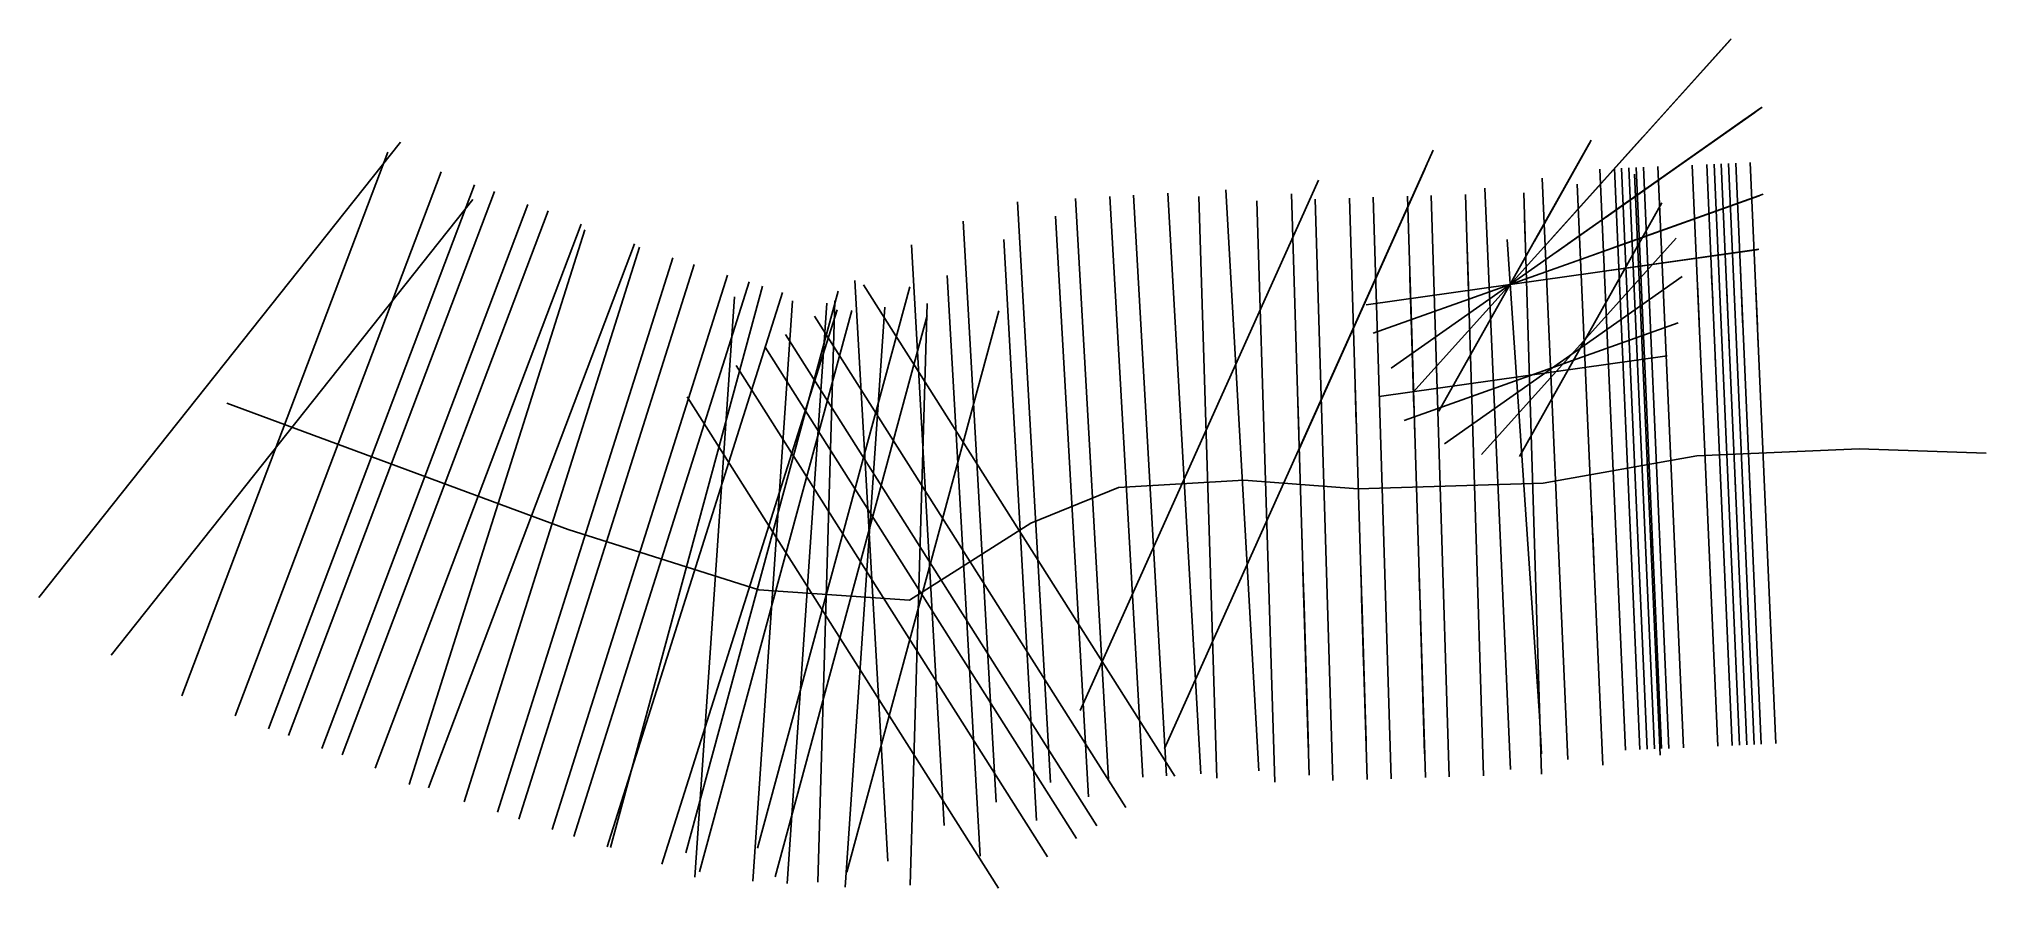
# Model space of a CAD drawing. Extents: x 7068.2 to 7135.2, y -23243.9 to -23214.7.
import ezdxf

# ---------------------------------------------------------------- set-up
doc = ezdxf.new("R2010")
doc.units = 0
for name, color, linetype, lineweight in [('95 3W MP2A LH1E_EXTENSION_DXF_RINGDESIGN_095 3W MPR02A LHS 01E EXST_SURVEYEXPORT', 7, 'Continuous', 25), ('95 3W MP2A LH1E_EXTENSION_DXF_RINGDESIGN_095 3W MPR02A LHS 01E EXST_SURVEYEXPORT_6A', 7, 'Continuous', 25), ('95 3W MP2A LH1E_EXTENSION_DXF_RINGDESIGN_095 3W MPR02A LHS 01E EXST_SURVEYEXPORT_R1', 7, 'Continuous', 25), ('95 3W MP2A LH1E_EXTENSION_DXF_RINGDESIGN_095 3W MPR02A LHS 01E EXST_SURVEYEXPORT_R2', 7, 'Continuous', 25), ('95 3W MP2A LH1E_EXTENSION_DXF_RINGDESIGN_095 3W MPR02A LHS 01E EXST_SURVEYEXPORT_R3', 7, 'Continuous', 25), ('95 3W MP2A LH1E_EXTENSION_DXF_RINGDESIGN_095 3W MPR02A LHS 01E EXST_SURVEYEXPORT_R4', 7, 'Continuous', 25), ('95 3W MP2A LH1E_EXTENSION_DXF_RINGDESIGN_095 3W MPR02A LHS 01E EXST_SURVEYEXPORT_R5', 7, 'Continuous', 25), ('95 3W MP2A LH1E_EXTENSION_DXF_RINGDESIGN_095 3W MPR02A LHS 01E EXST_SURVEYEXPORT_R6', 7, 'Continuous', 25), ('95 3W MP2A LH1E_EXTENSION_DXF_RINGDESIGN_095 3W MPR02A LHS 01E EXST_SURVEYEXPORT_R7', 7, 'Continuous', 25), ('95 3W MP2A LH1E_EXTENSION_DXF_RINGDESIGN_095 3W MPR02A LHS 01E EXST_SURVEYEXPORT_S1', 7, 'Continuous', 25), ('95 3W MP2A LH1E_EXTENSION_DXF_RINGDESIGN_095 3W MPR02A LHS 01E EXST_SURVEYEXPORT_S2', 7, 'Continuous', 25), ('95 3W MP2A LH1E_EXTENSION_DXF_RINGDESIGN_095 3W MPR02A LHS 01E EXST_SURVEYEXPORT_S3', 7, 'Continuous', 25), ('95 3W MP2A LH1E_EXTENSION_DXF_RINGDESIGN_095 3W MPR02A LHS 01E EXST_SURVEYEXPORT_S4', 7, 'Continuous', 25), ('95 3W MP2A LH1E_EXTENSION_DXF_RINGDESIGN_095 3W MPR02A LHS 01E EXST_SURVEYEXPORT_S5', 7, 'Continuous', 25), ('95 3W MP2A LH1E_EXTENSION_DXF_RINGDESIGN_095 3W MPR02A LHS 01E EXST_SURVEYEXPORT_S6', 7, 'Continuous', 25), ('95 3W MP2A LH1E_EXTENSION_DXF_RINGDESIGN_095 3W MPR02A LHS 01E EXST_SURVEYEXPORT_S7', 7, 'Continuous', 25), ('95 3W MP2A LH1E_EXTENSION_SLIPE_DXF_RINGDESIGN_095 3W MPR02A LHS 01E EXST_SLIPE_SURVEYEXPORT', 7, 'Continuous', 25), ('95 3W MP2A LH1E_EXTENSION_SLIPE_DXF_RINGDESIGN_095 3W MPR02A LHS 01E EXST_SLIPE_SURVEYEXPORT_SL1', 7, 'Continuous', 25), ('95 3W MP2A LH1E_EXTENSION_SLIPE_DXF_RINGDESIGN_095 3W MPR02A LHS 01E EXST_SLIPE_SURVEYEXPORT_SL2', 7, 'Continuous', 25), ('95 3W MP2A LH1E_EXTENSION_SLIPE_DXF_RINGDESIGN_095 3W MPR02A LHS 01E EXST_SLIPE_SURVEYEXPORT_SL3', 7, 'Continuous', 25), ('95 3W MP2A LH1E_EXTENSION_SLIPE_DXF_RINGDESIGN_095 3W MPR02A LHS 01E EXST_SLIPE_SURVEYEXPORT_SL4', 7, 'Continuous', 25), ('95 3W MP2A LH1E_EXTENSION_SLIPE_DXF_RINGDESIGN_095 3W MPR02A LHS 01E EXST_SLIPE_SURVEYEXPORT_SL5', 7, 'Continuous', 25)]:
    doc.layers.add(name, color=color, linetype=linetype, lineweight=lineweight)

msp = doc.modelspace()

# ---------------------------------------------------------------- linework, layer by layer
at = {"layer": '95 3W MP2A LH1E_EXTENSION_DXF_RINGDESIGN_095 3W MPR02A LHS 01E EXST_SURVEYEXPORT', "color": 1}
for points, elevation in [([(7080.677, -23218.257), (7068.237, -23233.918)], -996.989), ([(7080.242, -23218.597), (7073.157, -23237.3)], -996.552), ([(7123.424, -23219.12), (7124.3, -23239.101)], -994.404), ([(7123.924, -23219.098), (7124.8, -23239.079)], -994.404), ([(7082.076, -23219.276), (7074.991, -23237.979)], -996.258), ([(7112.25, -23219.56), (7104.055, -23237.804)], -994.404), ([(7119.943, -23219.498), (7120.822, -23239.479)], -994.404), ([(7121.926, -23219.186), (7122.802, -23239.166)], -994.404), ([(7122.425, -23219.164), (7123.301, -23239.145)], -994.404), ([(7122.675, -23219.153), (7123.551, -23239.134)], -994.404), ([(7122.925, -23219.142), (7123.801, -23239.123)], -994.404), ([(7123.174, -23219.131), (7124.051, -23239.112)], -994.404), ([(7083.91, -23219.955), (7076.825, -23238.658)], -995.965), ([(7101.893, -23220.308), (7103.028, -23240.276)], -994.404), ([(7103.89, -23220.195), (7105.024, -23240.163)], -994.404), ([(7105.887, -23220.081), (7107.021, -23240.049)], -994.404), ([(7108.138, -23220.13), (7108.752, -23240.121)], -994.404), ([(7110.132, -23220.278), (7110.747, -23240.268)], -994.404), ([(7112.131, -23220.216), (7112.746, -23240.207)], -994.404), ([(7114.13, -23220.155), (7114.745, -23240.145)], -994.404), ([(7116.129, -23220.093), (7116.744, -23240.084)], -994.404), ([(7117.974, -23219.844), (7118.852, -23239.825)], -994.404), ([(7085.747, -23220.624), (7078.662, -23239.328)], -995.757), ([(7100.023, -23220.98), (7101.157, -23240.947)], -994.404), ([(7087.008, -23221.271), (7080.977, -23240.341)], -995.373), ([(7098.245, -23221.789), (7099.374, -23241.757)], -994.404), ([(7088.892, -23221.867), (7082.862, -23240.937)], -995.067), ([(7090.777, -23222.463), (7084.747, -23241.533)], -994.762), ([(7092.661, -23223.059), (7086.631, -23242.128)], -994.456), ([(7096.306, -23223.018), (7097.434, -23242.986)], -994.404), ([(7093.13, -23223.211), (7087.894, -23242.513)], -994.404), ([(7095.723, -23223.387), (7090.487, -23242.69)], -994.404), ([(7092.162, -23223.574), (7090.802, -23243.528)], -994.404), ([(7094.157, -23223.71), (7092.797, -23243.664)], -994.404), ([(7098.19, -23223.229), (7092.953, -23242.532)], -994.404), ([(7095.614, -23223.714), (7095.023, -23243.706)], -994.404), ([(7093.912, -23224.87), (7104.619, -23241.763)], -994.404), ([(7092.223, -23225.941), (7102.93, -23242.834)], -994.404), ([(7090.534, -23227.012), (7101.241, -23243.904)], -994.404)]:
    msp.add_lwpolyline(points, dxfattribs=dict(at, elevation=elevation))
at = {"layer": '95 3W MP2A LH1E_EXTENSION_DXF_RINGDESIGN_095 3W MPR02A LHS 01E EXST_SURVEYEXPORT', "color": 7}
for points, elevation in [([(7125.103, -23219.046), (7125.979, -23239.027)], -994.404), ([(7125.602, -23219.024), (7126.478, -23239.005)], -994.404), ([(7125.852, -23219.013), (7126.728, -23238.994)], -994.404), ([(7126.102, -23219.003), (7126.978, -23238.983)], -994.404), ([(7126.351, -23218.992), (7127.228, -23238.972)], -994.404), ([(7126.601, -23218.981), (7127.477, -23238.961)], -994.404), ([(7127.101, -23218.959), (7127.977, -23238.939)], -994.404), ([(7083.216, -23219.723), (7076.131, -23238.426)], -996.552), ([(7121.15, -23219.705), (7122.029, -23239.685)], -994.404), ([(7123.12, -23219.358), (7123.999, -23239.339)], -994.404), ([(7083.167, -23220.235), (7070.727, -23235.896)], -996.989), ([(7085.05, -23220.402), (7077.965, -23239.105)], -996.258), ([(7105.068, -23220.128), (7106.202, -23240.096)], -994.404), ([(7107.065, -23220.014), (7108.199, -23239.982)], -994.404), ([(7109.061, -23219.901), (7110.196, -23239.869)], -994.404), ([(7111.316, -23220.032), (7111.93, -23240.023)], -994.404), ([(7113.31, -23220.18), (7113.925, -23240.171)], -994.404), ([(7115.309, -23220.119), (7115.924, -23240.109)], -994.404), ([(7117.308, -23220.057), (7117.923, -23240.048)], -994.404), ([(7119.307, -23219.996), (7119.922, -23239.986)], -994.404), ([(7086.883, -23221.081), (7079.799, -23239.784)], -995.965), ([(7103.198, -23220.799), (7104.332, -23240.767)], -994.404), ([(7115.151, -23220.863), (7106.956, -23239.107)], -994.404), ([(7088.721, -23221.751), (7081.636, -23240.454)], -995.757), ([(7101.42, -23221.609), (7102.549, -23241.578)], -994.404), ([(7090.04, -23222.23), (7084.01, -23241.3)], -995.373), ([(7091.924, -23222.826), (7085.894, -23241.895)], -995.067), ([(7099.481, -23222.839), (7100.609, -23242.807)], -994.404), ([(7093.809, -23223.422), (7087.779, -23242.491)], -994.762), ([(7095.335, -23223.791), (7093.974, -23243.744)], -994.404), ([(7096.598, -23223.168), (7107.305, -23240.061)], -994.404), ([(7098.792, -23223.808), (7098.201, -23243.8)], -994.404), ([(7095.693, -23224.018), (7089.663, -23243.087)], -994.456), ([(7096.199, -23224.043), (7090.963, -23243.346)], -994.404), ([(7098.792, -23224.22), (7093.556, -23243.522)], -994.404), ([(7094.909, -23224.239), (7105.616, -23241.131)], -994.404), ([(7097.33, -23223.927), (7095.97, -23243.88)], -994.404), ([(7101.259, -23224.062), (7096.022, -23243.364)], -994.404), ([(7093.22, -23225.309), (7103.927, -23242.202)], -994.404)]:
    msp.add_lwpolyline(points, dxfattribs=dict(at, elevation=elevation))
msp.add_polyline3d([(7074.697, -23227.232, -997.35), (7086.435, -23231.578, -995.469), (7093.001, -23233.655, -994.404), (7098.176, -23234.008, -994.404), (7102.35, -23231.362, -994.404), (7105.369, -23230.127, -994.404), (7109.681, -23229.882, -994.404), (7113.601, -23230.176, -994.404), (7119.971, -23229.98, -994.404), (7125.262, -23229.049, -994.404), (7130.848, -23228.804, -994.404), (7135.209, -23228.951, -994.404)], dxfattribs=at)
at = {"layer": '95 3W MP2A LH1E_EXTENSION_DXF_RINGDESIGN_095 3W MPR02A LHS 01E EXST_SURVEYEXPORT_6A', "color": 7}
for points in [[(7111.809, -23228.302, -994.102), (7115.964, -23219.053, -993.088)], [(7111.872, -23228.163, -995.078), (7116.196, -23218.535, -995.359)], [(7111.905, -23228.088, -995.606), (7115.905, -23219.183, -997.488)], [(7111.868, -23228.171, -993.28), (7115.537, -23220.003, -991.196)], [(7111.935, -23228.022, -992.844), (7114.548, -23222.204, -990.392)], [(7111.92, -23228.055, -995.991), (7114.296, -23222.765, -997.535)], [(7111.87, -23228.166, -992.242), (7113.889, -23223.671, -988.736)], [(7111.734, -23228.469, -992.046), (7113.754, -23223.973, -985.755)], [(7111.92, -23228.055, -996.651), (7112.881, -23225.915, -997.677)], [(7111.545, -23228.889, -991.806), (7112.455, -23226.865, -986.701)]]:
    msp.add_polyline3d(points, dxfattribs=at)
at = {"layer": '95 3W MP2A LH1E_EXTENSION_DXF_RINGDESIGN_095 3W MPR02A LHS 01E EXST_SURVEYEXPORT_R1', "color": 7}
for points in [[(7123.285, -23223.113, -991.994), (7123.291, -23223.231, -987.281)], [(7123.393, -23225.57, -992.398), (7123.396, -23225.637, -987.23)], [(7123.489, -23227.756, -992.651), (7123.49, -23227.772, -987.73)], [(7123.558, -23229.315, -992.579), (7123.559, -23229.33, -988.058)], [(7123.629, -23230.935, -992.644), (7123.629, -23230.921, -988.581)], [(7123.656, -23231.55, -992.771), (7123.685, -23232.213, -989.18)]]:
    msp.add_polyline3d(points, dxfattribs=at)
at = {"layer": '95 3W MP2A LH1E_EXTENSION_DXF_RINGDESIGN_095 3W MPR02A LHS 01E EXST_SURVEYEXPORT_R2', "color": 7}
for points in [[(7121.295, -23222.995, -991.502), (7121.295, -23222.993, -987.636)], [(7121.378, -23224.869, -992.121), (7121.38, -23224.923, -987.138)], [(7121.478, -23227.152, -992.637), (7121.48, -23227.21, -987.289)], [(7121.584, -23229.567, -992.748), (7121.582, -23229.527, -987.59)], [(7121.645, -23230.952, -992.895), (7121.658, -23231.242, -988.313)], [(7121.679, -23231.719, -993.397), (7121.732, -23232.927, -989.638)]]:
    msp.add_polyline3d(points, dxfattribs=at)
at = {"layer": '95 3W MP2A LH1E_EXTENSION_DXF_RINGDESIGN_095 3W MPR02A LHS 01E EXST_SURVEYEXPORT_R3', "color": 7}
for points in [[(7119.357, -23221.597, -992.214), (7119.334, -23220.857, -987.319)], [(7119.404, -23223.143, -992.433), (7119.404, -23223.143, -987.242)], [(7119.475, -23225.45, -992.339), (7119.474, -23225.428, -987.433)], [(7119.547, -23227.773, -992.315), (7119.546, -23227.751, -987.738)], [(7119.613, -23229.938, -992.674), (7119.614, -23229.96, -988.004)], [(7119.682, -23232.19, -992.712), (7119.682, -23232.169, -989.033)], [(7119.753, -23234.493, -991.992), (7119.753, -23234.493, -989.529)], [(7119.819, -23236.639, -992.227), (7119.819, -23236.626, -990.329)]]:
    msp.add_polyline3d(points, dxfattribs=at)
at = {"layer": '95 3W MP2A LH1E_EXTENSION_DXF_RINGDESIGN_095 3W MPR02A LHS 01E EXST_SURVEYEXPORT_R4', "color": 7}
for points in [[(7117.405, -23223.205, -992.959), (7117.364, -23221.872, -988.473)], [(7117.425, -23223.842, -992.974), (7117.424, -23223.814, -985.805)], [(7117.477, -23225.545, -992.883), (7117.476, -23225.513, -986.445)], [(7117.549, -23227.889, -992.448), (7117.549, -23227.889, -987.131)], [(7117.616, -23230.057, -992.328), (7117.617, -23230.083, -987.817)], [(7117.687, -23232.352, -992.673), (7117.685, -23232.308, -988.396)], [(7117.751, -23234.459, -992.297), (7117.752, -23234.479, -989.349)], [(7117.818, -23236.632, -992.406), (7117.819, -23236.65, -990.264)]]:
    msp.add_polyline3d(points, dxfattribs=at)
at = {"layer": '95 3W MP2A LH1E_EXTENSION_DXF_RINGDESIGN_095 3W MPR02A LHS 01E EXST_SURVEYEXPORT_R5', "color": 7}
for points in [[(7115.484, -23225.801, -995.781), (7115.392, -23222.803, -995.724)], [(7115.484, -23225.801, -996.249), (7115.392, -23222.816, -996.54)], [(7115.485, -23225.821, -994.276), (7115.393, -23222.829, -994.073)], [(7115.484, -23225.801, -996.774), (7115.395, -23222.917, -997.596)], [(7115.486, -23225.879, -993.926), (7115.399, -23223.028, -992.996)], [(7115.488, -23225.93, -993.622), (7115.416, -23223.591, -991.744)], [(7115.513, -23226.729, -993.185), (7115.42, -23223.731, -988.832)], [(7115.484, -23225.801, -997.255), (7115.422, -23223.778, -998.247)], [(7115.533, -23227.385, -992.467), (7115.46, -23225.007, -985.883)], [(7115.563, -23228.373, -993.025), (7115.548, -23227.892, -986.987)], [(7115.615, -23230.063, -992.1), (7115.617, -23230.114, -987.602)], [(7115.674, -23231.978, -992.2), (7115.684, -23232.29, -988.501)], [(7115.713, -23233.228, -992.272), (7115.751, -23234.465, -989.305)], [(7115.757, -23234.67, -992.302), (7115.815, -23236.546, -990.157)], [(7115.758, -23234.707, -997.236), (7115.809, -23236.356, -997.774)], [(7115.778, -23235.362, -996.573), (7115.898, -23239.241, -997.301)], [(7115.778, -23235.367, -993.113), (7115.868, -23238.295, -991.008)], [(7115.78, -23235.422, -995.229), (7115.9, -23239.336, -994.746)], [(7115.78, -23235.429, -994.285), (7115.899, -23239.288, -992.712)]]:
    msp.add_polyline3d(points, dxfattribs=at)
at = {"layer": '95 3W MP2A LH1E_EXTENSION_DXF_RINGDESIGN_095 3W MPR02A LHS 01E EXST_SURVEYEXPORT_R6', "color": 7}
for points in [[(7113.549, -23227.929, -992.797), (7113.509, -23226.658, -987.09)], [(7113.568, -23228.567, -992.514), (7113.564, -23228.446, -987.205)], [(7113.618, -23230.189, -992.044), (7113.618, -23230.189, -987.333)], [(7113.666, -23231.75, -992.036), (7113.67, -23231.891, -988.298)], [(7113.703, -23232.959, -992.133), (7113.737, -23234.047, -989.263)], [(7113.73, -23233.83, -992.913), (7113.801, -23236.147, -990.171)], [(7113.733, -23233.927, -994.113), (7113.866, -23238.246, -991.363)], [(7113.734, -23233.965, -994.575), (7113.887, -23238.927, -993.748)], [(7113.737, -23234.039, -995.483), (7113.889, -23238.984, -995.451)], [(7113.738, -23234.072, -996.275), (7113.885, -23238.871, -997.438)], [(7113.738, -23234.072, -997.317), (7113.789, -23235.75, -998.063)]]:
    msp.add_polyline3d(points, dxfattribs=at)
at = {"layer": '95 3W MP2A LH1E_EXTENSION_DXF_RINGDESIGN_095 3W MPR02A LHS 01E EXST_SURVEYEXPORT_R7', "color": 7}
for points in [[(7111.567, -23228.213, -992.162), (7111.535, -23227.16, -987.767)], [(7111.586, -23228.825, -991.844), (7111.589, -23228.923, -987.619)], [(7111.629, -23230.217, -991.635), (7111.631, -23230.273, -987.948)], [(7111.678, -23231.798, -991.572), (7111.683, -23231.975, -988.606)], [(7111.714, -23232.981, -992.185), (7111.749, -23234.125, -989.352)], [(7111.726, -23233.37, -993.59), (7111.814, -23236.244, -990.308)], [(7111.731, -23233.548, -994.445), (7111.882, -23238.453, -991.383)], [(7111.736, -23233.701, -995.147), (7111.898, -23238.961, -993.743)], [(7111.74, -23233.821, -995.699), (7111.903, -23239.14, -995.595)], [(7111.741, -23233.861, -996.335), (7111.89, -23238.722, -997.655)], [(7111.741, -23233.861, -997.032), (7111.806, -23235.975, -998.223)]]:
    msp.add_polyline3d(points, dxfattribs=at)
at = {"layer": '95 3W MP2A LH1E_EXTENSION_DXF_RINGDESIGN_095 3W MPR02A LHS 01E EXST_SURVEYEXPORT_S1', "color": 7}
for points in [[(7127.347, -23224.584, -993.512), (7127.292, -23223.316, -987.648)], [(7127.374, -23225.202, -992.974), (7127.363, -23224.952, -987.396)], [(7127.417, -23226.165, -992.691), (7127.417, -23226.183, -987.16)], [(7127.463, -23227.218, -992.748), (7127.464, -23227.254, -987.435)], [(7127.526, -23228.667, -992.769), (7127.526, -23228.666, -987.769)], [(7127.548, -23229.167, -992.799), (7127.548, -23229.166, -987.799)], [(7127.581, -23229.916, -992.894), (7127.581, -23229.915, -988.394)], [(7127.621, -23230.821, -992.915), (7127.626, -23230.93, -988.417)]]:
    msp.add_polyline3d(points, dxfattribs=at)
at = {"layer": '95 3W MP2A LH1E_EXTENSION_DXF_RINGDESIGN_095 3W MPR02A LHS 01E EXST_SURVEYEXPORT_S2', "color": 7}
for points in [[(7126.837, -23224.36, -993.309), (7126.761, -23222.63, -987.044)], [(7126.848, -23224.608, -993.046), (7126.825, -23224.096, -986.78)], [(7126.895, -23225.676, -992.66), (7126.889, -23225.546, -986.978)], [(7126.939, -23226.681, -992.707), (7126.939, -23226.695, -987.239)], [(7126.978, -23227.585, -992.707), (7126.978, -23227.585, -987.436)], [(7127.016, -23228.439, -992.722), (7127.016, -23228.438, -987.722)], [(7127.038, -23228.939, -992.741), (7127.038, -23228.938, -987.741)], [(7127.06, -23229.438, -992.733), (7127.06, -23229.437, -987.733)], [(7127.102, -23230.393, -992.705), (7127.099, -23230.342, -988.957)], [(7127.127, -23230.977, -992.777), (7127.134, -23231.139, -990.445)]]:
    msp.add_polyline3d(points, dxfattribs=at)
at = {"layer": '95 3W MP2A LH1E_EXTENSION_DXF_RINGDESIGN_095 3W MPR02A LHS 01E EXST_SURVEYEXPORT_S3', "color": 7}
for points in [[(7126.744, -23227.951, -992.713), (7126.744, -23227.95, -987.513)], [(7126.777, -23228.7, -992.76), (7126.777, -23228.699, -987.56)], [(7126.799, -23229.2, -992.747), (7126.799, -23229.199, -987.547)], [(7126.832, -23229.949, -992.725), (7126.832, -23229.948, -987.525)]]:
    msp.add_polyline3d(points, dxfattribs=at)
at = {"layer": '95 3W MP2A LH1E_EXTENSION_DXF_RINGDESIGN_095 3W MPR02A LHS 01E EXST_SURVEYEXPORT_S4', "color": 7}
for points in [[(7126.329, -23224.196, -992.725), (7126.293, -23223.359, -987.391)], [(7126.371, -23225.141, -992.566), (7126.363, -23224.954, -987.512)], [(7126.417, -23226.187, -992.619), (7126.415, -23226.145, -987.352)], [(7126.464, -23227.273, -992.65), (7126.466, -23227.304, -987.564)], [(7126.538, -23228.961, -992.677), (7126.538, -23228.96, -987.677)], [(7126.56, -23229.46, -992.662), (7126.56, -23229.459, -987.662)], [(7126.584, -23230.012, -992.644), (7126.586, -23230.056, -987.685)], [(7126.626, -23230.961, -992.682), (7126.622, -23230.878, -988.822)]]:
    msp.add_polyline3d(points, dxfattribs=at)
at = {"layer": '95 3W MP2A LH1E_EXTENSION_DXF_RINGDESIGN_095 3W MPR02A LHS 01E EXST_SURVEYEXPORT_S5', "color": 7}
for points in [[(7126.245, -23227.973, -992.732), (7126.245, -23227.972, -987.732)], [(7126.278, -23228.722, -992.707), (7126.278, -23228.721, -987.707)], [(7126.299, -23229.221, -992.704), (7126.299, -23229.221, -987.704)], [(7126.332, -23229.971, -992.7), (7126.332, -23229.97, -987.7)]]:
    msp.add_polyline3d(points, dxfattribs=at)
at = {"layer": '95 3W MP2A LH1E_EXTENSION_DXF_RINGDESIGN_095 3W MPR02A LHS 01E EXST_SURVEYEXPORT_S6', "color": 7}
for points in [[(7125.806, -23223.677, -992.955), (7125.77, -23222.844, -987.483)], [(7125.841, -23224.468, -992.389), (7125.837, -23224.373, -987.282)], [(7125.896, -23225.732, -992.539), (7125.899, -23225.796, -987.54)], [(7125.942, -23226.783, -992.664), (7125.944, -23226.826, -987.607)], [(7125.979, -23227.624, -992.677), (7125.982, -23227.689, -987.74)], [(7126.017, -23228.483, -992.677), (7126.017, -23228.482, -987.445)], [(7126.039, -23228.983, -992.677), (7126.039, -23228.982, -987.438)], [(7126.061, -23229.482, -992.677), (7126.061, -23229.481, -987.436)], [(7126.102, -23230.433, -992.684), (7126.102, -23230.413, -988.571)], [(7126.134, -23231.163, -992.779), (7126.136, -23231.21, -990.433)]]:
    msp.add_polyline3d(points, dxfattribs=at)
at = {"layer": '95 3W MP2A LH1E_EXTENSION_DXF_RINGDESIGN_095 3W MPR02A LHS 01E EXST_SURVEYEXPORT_S7', "color": 7}
for points in [[(7125.338, -23224.424, -992.401), (7125.282, -23223.145, -987.383)], [(7125.369, -23225.117, -992.444), (7125.365, -23225.028, -987.483)], [(7125.41, -23226.067, -992.502), (7125.409, -23226.029, -987.563)], [(7125.453, -23227.031, -992.546), (7125.453, -23227.031, -987.683)], [(7125.495, -23228.006, -992.697), (7125.495, -23228.005, -987.697)], [(7125.528, -23228.755, -992.671), (7125.528, -23228.754, -987.671)], [(7125.55, -23229.254, -992.666), (7125.55, -23229.253, -987.666)], [(7125.583, -23230.004, -992.663), (7125.583, -23230.003, -987.663)]]:
    msp.add_polyline3d(points, dxfattribs=at)
at = {"layer": '95 3W MP2A LH1E_EXTENSION_SLIPE_DXF_RINGDESIGN_095 3W MPR02A LHS 01E EXST_SLIPE_SURVEYEXPORT', "color": 7, "elevation": -995.634}
for points in [[(7116.392, -23227.512), (7121.288, -23218.792)], [(7115.494, -23226.868), (7122.185, -23219.436)], [(7114.75, -23226.029), (7122.929, -23220.275)], [(7114.13, -23224.83), (7123.55, -23221.474)], [(7119.914, -23239.293), (7119.848, -23237.982), (7118.734, -23221.6)], [(7113.889, -23223.852), (7123.791, -23222.452)]]:
    msp.add_lwpolyline(points, dxfattribs=at)
at = {"layer": '95 3W MP2A LH1E_EXTENSION_SLIPE_DXF_RINGDESIGN_095 3W MPR02A LHS 01E EXST_SLIPE_SURVEYEXPORT', "color": 1, "elevation": -995.634}
for points in [[(7119.165, -23229.069), (7124.061, -23220.349)], [(7117.857, -23228.996), (7124.549, -23221.564)], [(7116.58, -23228.63), (7124.759, -23222.876)], [(7115.197, -23227.826), (7124.617, -23224.47)], [(7114.334, -23227.001), (7124.236, -23225.601)]]:
    msp.add_lwpolyline(points, dxfattribs=at)
at = {"layer": '95 3W MP2A LH1E_EXTENSION_SLIPE_DXF_RINGDESIGN_095 3W MPR02A LHS 01E EXST_SLIPE_SURVEYEXPORT_SL1', "color": 7}
for points in [[(7122.154, -23222.684, -991.896), (7126.797, -23222.027, -987.406)], [(7122.583, -23222.623, -992.127), (7126.987, -23222.001, -989.241)], [(7123.325, -23222.518, -992.528), (7127.366, -23221.947, -991.102)], [(7124.099, -23222.409, -993.254), (7127.394, -23221.943, -992.992)], [(7124.603, -23222.338, -996.642), (7127.041, -23221.993, -997.287)], [(7125.092, -23222.268, -996.156), (7127.394, -23221.943, -996.469)], [(7125.516, -23222.208, -994.908), (7127.312, -23221.955, -994.744)]]:
    msp.add_polyline3d(points, dxfattribs=at)
at = {"layer": '95 3W MP2A LH1E_EXTENSION_SLIPE_DXF_RINGDESIGN_095 3W MPR02A LHS 01E EXST_SLIPE_SURVEYEXPORT_SL2', "color": 7}
for points in [[(7120.974, -23222.392, -991.85), (7127.173, -23220.183, -986.881)], [(7121.741, -23222.118, -992.432), (7127.286, -23220.143, -988.778)], [(7122.412, -23221.879, -992.842), (7127.541, -23220.052, -990.826)], [(7122.761, -23221.755, -993.109), (7127.4, -23220.102, -992.603)], [(7123.597, -23221.457, -994.487), (7127.456, -23220.082, -994.501)], [(7123.677, -23221.429, -996.605), (7126.889, -23220.284, -997.241)], [(7124.202, -23221.242, -995.8), (7127.371, -23220.113, -995.856)]]:
    msp.add_polyline3d(points, dxfattribs=at)
at = {"layer": '95 3W MP2A LH1E_EXTENSION_SLIPE_DXF_RINGDESIGN_095 3W MPR02A LHS 01E EXST_SLIPE_SURVEYEXPORT_SL3', "color": 7}
for points in [[(7121.399, -23221.352, -993.254), (7127.508, -23217.054, -992.583)], [(7122.138, -23220.832, -994.502), (7127.453, -23217.093, -994.649)], [(7122.549, -23220.543, -995.689), (7127.455, -23217.092, -995.826)], [(7120.408, -23222.049, -992.084), (7126.963, -23217.438, -986.102)], [(7120.82, -23221.759, -992.589), (7127.254, -23217.233, -988.216)], [(7121.091, -23221.568, -992.926), (7127.292, -23217.206, -990.373)], [(7122.428, -23220.628, -996.123), (7127.161, -23217.298, -997.706)], [(7121.999, -23220.93, -996.898), (7123.925, -23219.575, -997.734)]]:
    msp.add_polyline3d(points, dxfattribs=at)
at = {"layer": '95 3W MP2A LH1E_EXTENSION_SLIPE_DXF_RINGDESIGN_095 3W MPR02A LHS 01E EXST_SLIPE_SURVEYEXPORT_SL4', "color": 7}
for points in [[(7120.264, -23221.571, -992.637), (7126.084, -23215.107, -988.024)], [(7120.577, -23221.223, -993.182), (7126.264, -23214.907, -989.905)], [(7120.728, -23221.055, -993.562), (7126.401, -23214.755, -991.681)], [(7120.879, -23220.888, -994.046), (7126.425, -23214.728, -993.645)], [(7121.238, -23220.489, -996.275), (7126.247, -23214.926, -997.812)], [(7121.411, -23220.297, -995.52), (7126.326, -23214.838, -995.496)], [(7121.419, -23220.287, -995.97), (7126.441, -23214.71, -996.815)], [(7120.029, -23221.831, -992.23), (7125.882, -23215.331, -985.964)], [(7121.069, -23220.677, -996.677), (7123.398, -23218.09, -997.701)]]:
    msp.add_polyline3d(points, dxfattribs=at)
at = {"layer": '95 3W MP2A LH1E_EXTENSION_SLIPE_DXF_RINGDESIGN_095 3W MPR02A LHS 01E EXST_SLIPE_SURVEYEXPORT_SL5', "color": 7}
for points in [[(7119.577, -23221.838, -991.872), (7121.6, -23218.236, -987.526)], [(7119.677, -23221.661, -992.282), (7121.625, -23218.192, -989.459)], [(7119.813, -23221.419, -992.676), (7121.6, -23218.236, -990.94)], [(7119.945, -23221.184, -993.017), (7121.612, -23218.214, -992.245)], [(7120.186, -23220.755, -994.12), (7121.625, -23218.192, -993.977)], [(7120.241, -23220.656, -996.947), (7121.539, -23218.345, -997.515)], [(7120.515, -23220.169, -995.681), (7121.6, -23218.236, -995.583)]]:
    msp.add_polyline3d(points, dxfattribs=at)

doc.saveas('drawing.dxf')
